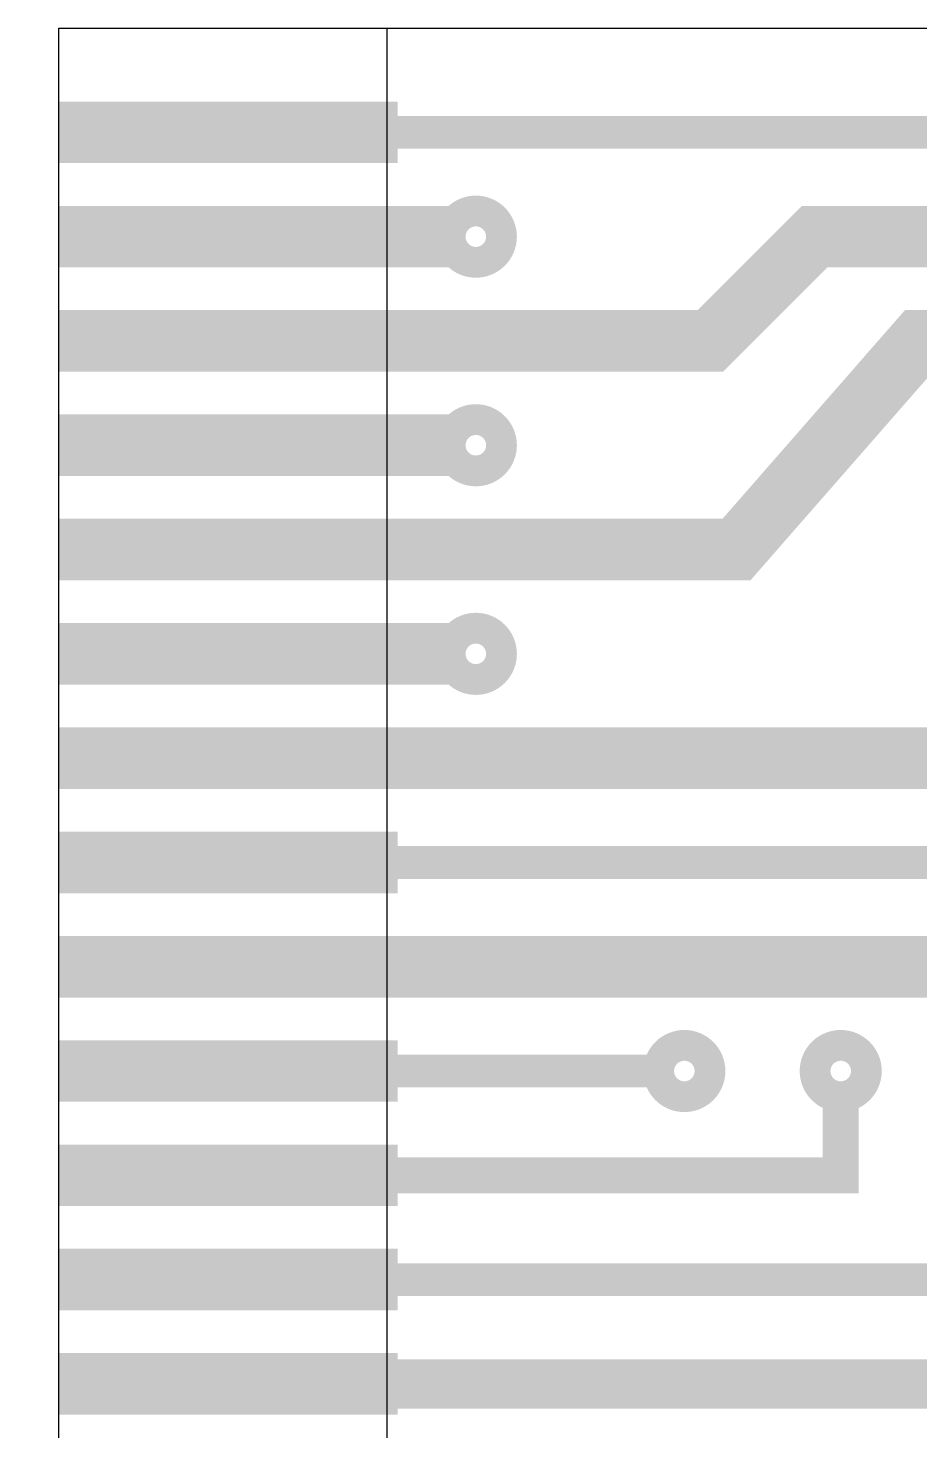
# Model space of a CAD drawing. Extents: x 0 to 395, y 0 to 270.
# Drawn here: x 220.87 to 242.6, y 112.52 to 146.69 of the extents above; entities that cross this region are included whole.
import ezdxf

# ---------------------------------------------------------------- set-up
doc = ezdxf.new("R2010")
doc.units = 0
doc.header["$LTSCALE"] = 0.3
doc.layers.get('0').update_dxf_attribs({"linetype": 'CONTINUOUS'})

msp = doc.modelspace()

# ---------------------------------------------------------------- linework, layer by layer
for p, q in [((221.615, 103.505), (221.615, 146.685)), ((221.615, 146.685), (368.935, 146.685)), ((229.615, 103.505), (229.615, 146.685))]:
    msp.add_line(p, q)
for points, const_width in [([(229.87, 144.145), (221.615, 144.145)], 1.5), ([(325.755, 144.145), (229.235, 144.145)], 0.8), ([(231.14, 141.605), (221.615, 141.605)], 1.5), ([(221.615, 139.065), (237.49, 139.065), (240.03, 141.605), (246.38, 141.605)], 1.5), ([(320.675, 139.065), (242.57, 139.065), (238.125, 133.985), (221.615, 133.985)], 1.5), ([(231.14, 136.525), (221.615, 136.525)], 1.5), ([(249.555, 121.92), (249.555, 123.825), (254.635, 123.825), (254.635, 133.985), (249.555, 133.985), (249.555, 128.905), (221.615, 128.905)], 1.5), ([(231.14, 131.445), (221.615, 131.445)], 1.5), ([(229.87, 126.365), (221.615, 126.365)], 1.5), ([(248.92, 126.365), (229.235, 126.365)], 0.8), ([(244.475, 121.92), (244.475, 123.825), (221.615, 123.825)], 1.5), ([(229.87, 121.285), (221.615, 121.285)], 1.5), ([(236.22, 121.285), (229.235, 121.285)], 0.8), ([(240.665, 120.65), (240.665, 118.745), (229.235, 118.745)], 0.875), ([(254, 120.65), (254, 119.955), (250.885, 116.205), (229.235, 116.205)], 0.8), ([(229.87, 118.745), (221.615, 118.745)], 1.5), ([(258.445, 118.11), (258.445, 117.415), (258.459, 113.665), (229.235, 113.665)], 1.2), ([(229.87, 116.205), (221.615, 116.205)], 1.5), ([(229.87, 113.665), (221.615, 113.665)], 1.5)]:
    msp.add_lwpolyline(points, dxfattribs=dict(const_width=const_width))
at = {"const_width": 0.75}
for points in [[(231.15, 141.605, 1), (232.4, 141.605, 1)], [(231.15, 136.525, 1), (232.4, 136.525, 1)], [(231.15, 131.445, 1), (232.4, 131.445, 1)], [(236.23, 121.285, 1), (237.48, 121.285, 1)], [(240.04, 121.285, 1), (241.29, 121.285, 1)]]:
    msp.add_lwpolyline(points, format="xyb", close=True, dxfattribs=at)

doc.saveas('drawing.dxf')
